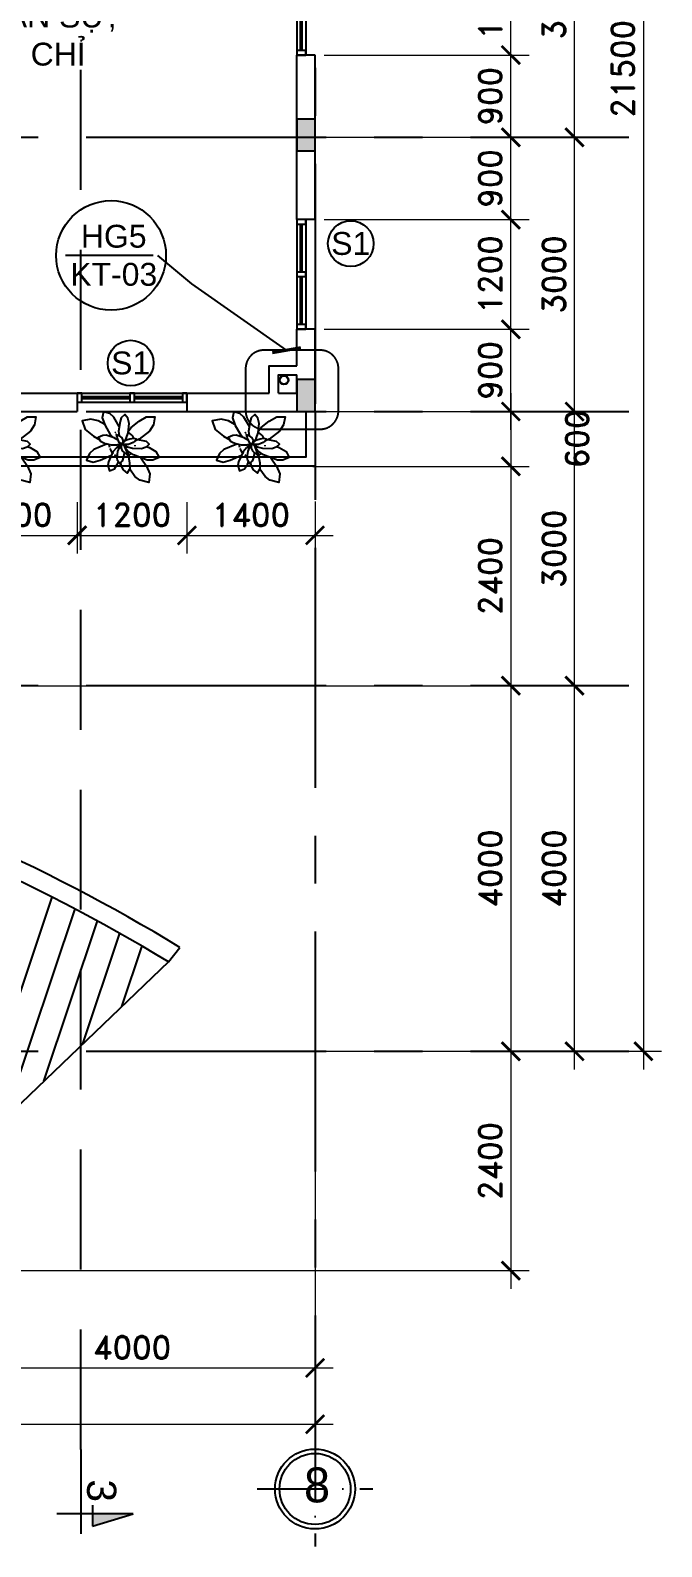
# Model space of a CAD drawing. Header units: inches. Extents: x 452443 to 881249, y 975131 to 1198310.
# Drawn here: x 585940 to 592841, y 1071016 to 1087607 of the extents above; entities that cross this region are included whole.
import ezdxf
from ezdxf.enums import TextEntityAlignment as Align

# ---------------------------------------------------------------- set-up
doc = ezdxf.new("R2010")
doc.units = ezdxf.units.IN
doc.header["$LTSCALE"] = 3.5
doc.header["$MEASUREMENT"] = 0
for name, pattern in [('ACAD_ISO10W100', [18, 12, -3, 0, -3]), ('CENTER', [2, 1.25, -0.25, 0.25, -0.25]), ('HIDDEN', [0.375, 0.25, -0.125])]:
    doc.linetypes.add(name, pattern=pattern)
for name, color, linetype in [('cot', 1, 'Continuous'), ('CUA', 4, 'Continuous'), ('DOOR-84', 84, 'Continuous'), ('hatch', 4, 'Continuous'), ('hatch vl', 4, 'Continuous'), ('HATCH47', 47, 'Continuous'), ('Mui ten', 9, 'Continuous'), ('Net thay', 140, 'Continuous'), ('Netcat', 5, 'Continuous'), ('NOI THAT', 42, 'Continuous'), ('phong', 2, 'Continuous'), ('Q-CAY', 94, 'Continuous'), ('text', 3, 'Continuous'), ('TEXT2', 7, 'Continuous'), ('thuocdo', 3, 'Continuous'), ('Truc', 252, 'Continuous'), ('VISIONABLE-LINE126', 126, 'Continuous')]:
    doc.layers.add(name, color=color, linetype=linetype)
doc.styles.add('chu 1', font='VHELVEN0.TTF')
doc.styles.add('CHUGHICHU', font='VTIMESN0.TTF')
doc.styles.add('romand', font='romand.shx')
doc.styles.add('STYLE5', font='VAVON_.TTF')
doc.styles.add('VNI-HELVE', font='VHELVEN0.TTF')
doc.dimstyles.new('50', dxfattribs={"dimscale": 75, "dimtxt": 2.5, "dimasz": 30, "dimexe": 2, "dimexo": 0, "dimgap": 1, "dimtad": 1, "dimdec": 0, "dimdsep": 46, "dimtxsty": 'CHUGHICHU', "dimblk": 'ARCHTICK', "dimcen": 1.5, "dimdle": 2, "dimclrd": 256, "dimclre": 256, "dimclrt": 7, "dimadec": 0, "dimazin": 0, "dimtfac": 1, "dimtdec": 0, "dimtofl": 0, "dimtmove": 2, "dimatfit": 3, "dimldrblk": 'ARCHTICK', "dimfxl": 1, "dimtolj": 1, "dimtzin": 0, "dimlwd": -1, "dimlwe": -1, "dimarcsym": 0})
doc.dimstyles.new('TL100', dxfattribs={"dimscale": 100, "dimtxt": 2.5, "dimasz": 2, "dimexe": 2, "dimexo": 1, "dimgap": 1, "dimtad": 1, "dimdec": 0, "dimzin": 0, "dimdsep": 46, "dimtxsty": 'romand', "dimblk": 'ARCHTICK', "dimcen": 2, "dimdle": 2, "dimclrd": 256, "dimclre": 256, "dimclrt": 7, "dimadec": 0, "dimazin": 0, "dimtfac": 0.004, "dimtdec": 0, "dimtmove": 2, "dimatfit": 3, "dimfxl": 1, "dimtolj": 1, "dimtzin": 0, "dimlwd": 20, "dimlwe": 20, "dimarcsym": 1})

# ---------------------------------------------------------------- blocks, each defined once
blk = doc.blocks.new('truc tron')
at = {"layer": 'DOOR-84', "linetype": 'ACAD_ISO10W100', "ltscale": 20}
for p, q in [((0, -710), (0, 710)), ((710, 0), (-710, 0))]:
    blk.add_line(p, q, dxfattribs=at)
at = {"layer": 'DOOR-84', "linetype": 'Continuous'}
blk.add_circle((0, 0), 492, dxfattribs=at)
at = {"layer": 'NOI THAT', "linetype": 'Continuous'}
blk.add_circle((0, 0), 437, dxfattribs=at)
blk = doc.blocks.new('mb-cay52')
for points in [[(-20, 301), (-10, 410), (69, 617), (164, 785), (322, 876), (381, 708), (374, 545), (269, 276), (210, 194), (191, 146), (122, 62), (70, 24), (21, 10), (10, 14), (7, 21), (17, 74), (41, 127), (90, 185), (154, 241), (210, 252), (210, 242), (422, 317), (514, 298), (487, 204), (420, 126), (248, 29), (136, 0), (38, 0), (-2, 41), (3, 46), (14, 150), (-9, 275), (-92, 463), (-174, 549), (-277, 588), (-306, 487), (-286, 403), (-209, 201), (-146, 124), (-75, 112), (-22, 75), (-7, 46), (-4, 14), (-7, 3), (-10, 0), (-32, -7), (-72, 0), (-163, 68), (-210, 119), (-139, 123)], [(-247, 301), (-449, 415), (-568, 438), (-704, 406), (-661, 275), (-527, 165), (-329, 51), (-243, 26)], [(-541, 176), (-707, 178), (-862, 127), (-1013, -2), (-861, -130), (-628, -170), (-469, -168)], [(-107, 26), (-116, 28), (-220, 31), (-399, -12), (-459, -51), (-525, -140), (-440, -182), (-292, -170), (-473, -418), (-514, -542), (-497, -696), (-350, -662), (-236, -547), (-79, -325)], [(492, 219), (551, 231), (722, 231), (850, 150), (758, 28), (653, -30), (336, -83), (178, -66), (113, -43)], [(-15, -43), (-18, -28), (-33, -26), (-88, -80), (-189, -137), (-304, -171)], [(130, -140), (171, -227), (192, -326), (171, -399), (96, -361), (58, -317), (0, -182), (-10, -102), (-4, -38), (-21, -46), (-63, -136), (-87, -248), (-63, -486), (-32, -564), (56, -648), (126, -553), (134, -441), (130, -378)], [(-28, -21), (-28, -7)], [(178, -374), (226, -431), (303, -480), (420, -497), (420, -376), (359, -277), (235, -128), (133, -56), (125, -53)], [(505, -55), (704, -155), (849, -258), (930, -435), (731, -491), (600, -473), (420, -391)]]:
    blk.add_lwpolyline(points)
blk.add_lwpolyline([(217, -144), (171, -90), (85, -22), (31, -4), (7, -7), (0, -24), (7, -56), (25, -89), (80, -129), (143, -144)], close=True)
for major_axis, start_param, end_param in [((-203, 203), 0.653356, 0.731809), ((203, 203), 1.819647, 1.898101), ((-203, 203), -1.358595, -0.729477), ((203, 203), 5.868937, 5.947391), ((-203, 203), 1.346387, 1.545962), ((-203, 203), 1.654884, 2.140886), ((203, 203), 3.844695, 4.079705), ((-203, 203), 2.995946, 3.166341), ((-203, 203), 3.281712, 3.656404)]:
    blk.add_ellipse((0, 0), major_axis=major_axis, ratio=1, start_param=start_param, end_param=end_param)
blk = doc.blocks.new('CS-1200')
for p, q in [((0, 100), (1200, 100)), ((0, 0), (1200, 0)), ((575, 60), (50, 60)), ((575, 40), (50, 40)), ((1150, 60), (625, 60)), ((1150, 40), (625, 40))]:
    blk.add_line(p, q)
at = {"ltscale": 5}
for points in [[(0, 0), (50, 0), (50, 100), (0, 100)], [(575, 0), (625, 0), (625, 100), (575, 100)], [(1150, 0), (1200, 0), (1200, 100), (1150, 100)]]:
    blk.add_lwpolyline(points, close=True, dxfattribs=at)
blk = doc.blocks.new('dc')
at = {"layer": 'Netcat'}
blk.add_hatch(color=256, dxfattribs=at).paths.add_polyline_path([(828, 672), (828, 147), (989, 147)])
for p, q in [((828, 672), (828, -310)), ((989, 147), (828, 672)), ((0, 0), (1087, 0)), ((717, 147), (989, 147))]:
    blk.add_line(p, q, dxfattribs=at)
at = {"style": 'VNI-HELVE', "flags": 4}
blk.add_attdef('E', text='', height=375, dxfattribs=at).set_placement((482, 272), align=Align.MIDDLE_CENTER)
blk = doc.blocks.new('_ArchTick')
at = {"color": 0, "linetype": 'ByBlock', "const_width": 0.15}
blk.add_lwpolyline([(-0.5, -0.5), (0.5, 0.5)], dxfattribs=at)
blk = doc.blocks.new('*D1827')
at = {"layer": 'DEFPOINTS', "color": 0}
for p in [(589052, 1075530), (585052, 1073530), (589052, 1072971)]:
    blk.add_point(p, dxfattribs=at)
at = {"layer": 'thuocdo', "lineweight": 20}
for p, q in [((589052, 1075430), (589052, 1072771)), ((585052, 1073430), (585052, 1072771)), ((584852, 1072971), (589252, 1072971))]:
    blk.add_line(p, q, dxfattribs=at)
at = {"layer": 'thuocdo', "lineweight": 20, "xscale": 200, "yscale": 200, "zscale": 200, "rotation": 180}
blk.add_blockref('_ArchTick', (585052, 1072971), dxfattribs=at)
at = {"layer": 'thuocdo', "lineweight": 20, "xscale": 200, "yscale": 200, "zscale": 200}
blk.add_blockref('_ArchTick', (589052, 1072971), dxfattribs=at)
at = {"layer": 'thuocdo', "color": 7, "insert": (587052, 1073196), "char_height": 250, "attachment_point": 5, "style": 'romand'}
blk.add_mtext('\\A1;4000', dxfattribs=at)
blk = doc.blocks.new('*D1836')
at = {"layer": 'DEFPOINTS', "color": 0}
for p in [(560552, 1075755), (589052, 1075755), (589052, 1072355)]:
    blk.add_point(p, dxfattribs=at)
at = {"layer": 'thuocdo', "lineweight": 20}
for p, q in [((560552, 1075655), (560552, 1072155)), ((589052, 1075655), (589052, 1072155)), ((560352, 1072355), (589252, 1072355))]:
    blk.add_line(p, q, dxfattribs=at)
at = {"layer": 'thuocdo', "lineweight": 20, "xscale": 200, "yscale": 200, "zscale": 200, "rotation": 180}
blk.add_blockref('_ArchTick', (560552, 1072355), dxfattribs=at)
at = {"layer": 'thuocdo', "lineweight": 20, "xscale": 200, "yscale": 200, "zscale": 200}
blk.add_blockref('_ArchTick', (589052, 1072355), dxfattribs=at)
at = {"layer": 'thuocdo', "color": 7, "insert": (574802, 1072580), "char_height": 250, "attachment_point": 5, "style": 'romand'}
blk.add_mtext('\\A1;28500', dxfattribs=at)
blk = doc.blocks.new('*D1845')
at = {"layer": 'DEFPOINTS', "color": 0}
for p in [(590994, 1083436), (591889, 1083436), (589269, 1080436)]:
    blk.add_point(p, dxfattribs=at)
at = {"layer": 'thuocdo', "lineweight": 20}
for p, q in [((591889, 1080236), (591889, 1083636)), ((591094, 1083436), (592089, 1083436)), ((589369, 1080436), (592089, 1080436))]:
    blk.add_line(p, q, dxfattribs=at)
at = {"layer": 'thuocdo', "lineweight": 20, "xscale": 200, "yscale": 200, "zscale": 200}
for p, rotation in [((591889, 1083436), 90), ((591889, 1080436), 270)]:
    blk.add_blockref('_ArchTick', p, dxfattribs=dict(at, rotation=rotation))
at = {"layer": 'thuocdo', "color": 7, "insert": (591664, 1081936), "char_height": 250, "attachment_point": 5, "rotation": 90, "style": 'romand'}
blk.add_mtext('\\A1;3000', dxfattribs=at)
blk = doc.blocks.new('*D1846')
at = {"layer": 'DEFPOINTS', "color": 0}
for p in [(591454, 1086436), (591889, 1086436), (590994, 1083436)]:
    blk.add_point(p, dxfattribs=at)
at = {"layer": 'thuocdo', "lineweight": 20}
for p, q in [((591889, 1083236), (591889, 1086636)), ((591554, 1086436), (592089, 1086436)), ((591094, 1083436), (592089, 1083436))]:
    blk.add_line(p, q, dxfattribs=at)
at = {"layer": 'thuocdo', "lineweight": 20, "xscale": 200, "yscale": 200, "zscale": 200}
for p, rotation in [((591889, 1086436), 90), ((591889, 1083436), 270)]:
    blk.add_blockref('_ArchTick', p, dxfattribs=dict(at, rotation=rotation))
at = {"layer": 'thuocdo', "color": 7, "insert": (591664, 1084936), "char_height": 250, "attachment_point": 5, "rotation": 90, "style": 'romand'}
blk.add_mtext('\\A1;3000', dxfattribs=at)
blk = doc.blocks.new('*D1847')
at = {"layer": 'DEFPOINTS', "color": 0}
for p in [(591780, 1089436), (591889, 1089436), (591454, 1086436)]:
    blk.add_point(p, dxfattribs=at)
at = {"layer": 'thuocdo', "lineweight": 20}
for p, q in [((591889, 1086236), (591889, 1089636)), ((591880, 1089436), (592089, 1089436)), ((591554, 1086436), (592089, 1086436))]:
    blk.add_line(p, q, dxfattribs=at)
at = {"layer": 'thuocdo', "lineweight": 20, "xscale": 200, "yscale": 200, "zscale": 200}
for p, rotation in [((591889, 1089436), 90), ((591889, 1086436), 270)]:
    blk.add_blockref('_ArchTick', p, dxfattribs=dict(at, rotation=rotation))
at = {"layer": 'thuocdo', "color": 7, "insert": (591664, 1087936), "char_height": 250, "attachment_point": 5, "rotation": 90, "style": 'romand'}
blk.add_mtext('\\A1;3000', dxfattribs=at)
blk = doc.blocks.new('*D1851')
at = {"layer": 'DEFPOINTS', "color": 0}
for p in [(591469, 1097936), (591833, 1076436), (592641, 1076436)]:
    blk.add_point(p, dxfattribs=at)
at = {"layer": 'thuocdo', "lineweight": 20}
for p, q in [((592641, 1098136), (592641, 1076236)), ((591569, 1097936), (592841, 1097936)), ((591933, 1076436), (592841, 1076436))]:
    blk.add_line(p, q, dxfattribs=at)
at = {"layer": 'thuocdo', "lineweight": 20, "xscale": 200, "yscale": 200, "zscale": 200}
for p, rotation in [((592641, 1097936), 90), ((592641, 1076436), 270)]:
    blk.add_blockref('_ArchTick', p, dxfattribs=dict(at, rotation=rotation))
at = {"layer": 'thuocdo', "color": 7, "insert": (592416, 1087186), "char_height": 250, "attachment_point": 5, "rotation": 90, "style": 'romand'}
blk.add_mtext('\\A1;21500', dxfattribs=at)
blk = doc.blocks.new('*D1852')
at = {"layer": 'DEFPOINTS', "color": 0}
for p in [(590853, 1080436), (591889, 1080436), (591156, 1076436)]:
    blk.add_point(p, dxfattribs=at)
at = {"layer": 'thuocdo', "lineweight": 20}
for p, q in [((591889, 1076236), (591889, 1080636)), ((590953, 1080436), (592089, 1080436)), ((591256, 1076436), (592089, 1076436))]:
    blk.add_line(p, q, dxfattribs=at)
at = {"layer": 'thuocdo', "lineweight": 20, "xscale": 200, "yscale": 200, "zscale": 200}
for p, rotation in [((591889, 1080436), 90), ((591889, 1076436), 270)]:
    blk.add_blockref('_ArchTick', p, dxfattribs=dict(at, rotation=rotation))
at = {"layer": 'thuocdo', "color": 7, "insert": (591664, 1078436), "char_height": 250, "attachment_point": 5, "rotation": 90, "style": 'romand'}
blk.add_mtext('\\A1;4000', dxfattribs=at)
blk = doc.blocks.new('*D1984')
at = {"layer": 'DEFPOINTS', "color": 0}
for p in [(585052, 1082693), (586452, 1082545), (586452, 1082081)]:
    blk.add_point(p, dxfattribs=at)
at = {"layer": 'thuocdo', "lineweight": 20}
for p, q in [((585052, 1082593), (585052, 1081881)), ((586452, 1082445), (586452, 1081881)), ((584852, 1082081), (586652, 1082081))]:
    blk.add_line(p, q, dxfattribs=at)
at = {"layer": 'thuocdo', "lineweight": 20, "xscale": 200, "yscale": 200, "zscale": 200, "rotation": 180}
blk.add_blockref('_ArchTick', (585052, 1082081), dxfattribs=at)
at = {"layer": 'thuocdo', "lineweight": 20, "xscale": 200, "yscale": 200, "zscale": 200}
blk.add_blockref('_ArchTick', (586452, 1082081), dxfattribs=at)
at = {"layer": 'thuocdo', "color": 7, "insert": (585752, 1082306), "char_height": 250, "attachment_point": 5, "style": 'romand'}
blk.add_mtext('\\A1;1400', dxfattribs=at)
blk = doc.blocks.new('*D1985')
at = {"layer": 'DEFPOINTS', "color": 0}
for p in [(586452, 1082545), (587652, 1082545), (587652, 1082081)]:
    blk.add_point(p, dxfattribs=at)
at = {"layer": 'thuocdo', "lineweight": 20}
for p, q in [((586452, 1082445), (586452, 1081881)), ((587652, 1082445), (587652, 1081881)), ((586252, 1082081), (587852, 1082081))]:
    blk.add_line(p, q, dxfattribs=at)
at = {"layer": 'thuocdo', "lineweight": 20, "xscale": 200, "yscale": 200, "zscale": 200, "rotation": 180}
blk.add_blockref('_ArchTick', (586452, 1082081), dxfattribs=at)
at = {"layer": 'thuocdo', "lineweight": 20, "xscale": 200, "yscale": 200, "zscale": 200}
blk.add_blockref('_ArchTick', (587652, 1082081), dxfattribs=at)
at = {"layer": 'thuocdo', "color": 7, "insert": (587052, 1082306), "char_height": 250, "attachment_point": 5, "style": 'romand'}
blk.add_mtext('\\A1;1200', dxfattribs=at)
blk = doc.blocks.new('*D1986')
at = {"layer": 'DEFPOINTS', "color": 0}
for p in [(587652, 1082545), (589052, 1082552), (589052, 1082081)]:
    blk.add_point(p, dxfattribs=at)
at = {"layer": 'thuocdo', "lineweight": 20}
for p, q in [((587652, 1082445), (587652, 1081881)), ((589052, 1082452), (589052, 1081881)), ((587452, 1082081), (589252, 1082081))]:
    blk.add_line(p, q, dxfattribs=at)
at = {"layer": 'thuocdo', "lineweight": 20, "xscale": 200, "yscale": 200, "zscale": 200, "rotation": 180}
blk.add_blockref('_ArchTick', (587652, 1082081), dxfattribs=at)
at = {"layer": 'thuocdo', "lineweight": 20, "xscale": 200, "yscale": 200, "zscale": 200}
blk.add_blockref('_ArchTick', (589052, 1082081), dxfattribs=at)
at = {"layer": 'thuocdo', "color": 7, "insert": (588352, 1082306), "char_height": 250, "attachment_point": 5, "style": 'romand'}
blk.add_mtext('\\A1;1400', dxfattribs=at)
blk = doc.blocks.new('*D1987')
at = {"layer": 'DEFPOINTS', "color": 0}
for p in [(589052, 1084336), (591192, 1084336), (589245, 1083436)]:
    blk.add_point(p, dxfattribs=at)
at = {"layer": 'thuocdo', "lineweight": 20}
for p, q in [((591192, 1083236), (591192, 1084536)), ((589152, 1084336), (591392, 1084336)), ((589345, 1083436), (591392, 1083436))]:
    blk.add_line(p, q, dxfattribs=at)
at = {"layer": 'thuocdo', "lineweight": 20, "xscale": 200, "yscale": 200, "zscale": 200}
for p, rotation in [((591192, 1084336), 90), ((591192, 1083436), 270)]:
    blk.add_blockref('_ArchTick', p, dxfattribs=dict(at, rotation=rotation))
at = {"layer": 'thuocdo', "color": 7, "insert": (590967, 1083886), "char_height": 250, "attachment_point": 5, "rotation": 90, "style": 'romand'}
blk.add_mtext('\\A1;900', dxfattribs=at)
blk = doc.blocks.new('*D1988')
at = {"layer": 'DEFPOINTS', "color": 0}
for p in [(589052, 1085536), (591192, 1085536), (589052, 1084336)]:
    blk.add_point(p, dxfattribs=at)
at = {"layer": 'thuocdo', "lineweight": 20}
for p, q in [((591192, 1084136), (591192, 1085736)), ((589152, 1085536), (591392, 1085536)), ((589152, 1084336), (591392, 1084336))]:
    blk.add_line(p, q, dxfattribs=at)
at = {"layer": 'thuocdo', "lineweight": 20, "xscale": 200, "yscale": 200, "zscale": 200}
for p, rotation in [((591192, 1085536), 90), ((591192, 1084336), 270)]:
    blk.add_blockref('_ArchTick', p, dxfattribs=dict(at, rotation=rotation))
at = {"layer": 'thuocdo', "color": 7, "insert": (590967, 1084936), "char_height": 250, "attachment_point": 5, "rotation": 90, "style": 'romand'}
blk.add_mtext('\\A1;1200', dxfattribs=at)
blk = doc.blocks.new('*D1989')
at = {"layer": 'DEFPOINTS', "color": 0}
for p in [(589052, 1086436), (591192, 1086436), (589052, 1085536)]:
    blk.add_point(p, dxfattribs=at)
at = {"layer": 'thuocdo', "lineweight": 20}
for p, q in [((591192, 1085336), (591192, 1086636)), ((589152, 1086436), (591392, 1086436)), ((589152, 1085536), (591392, 1085536))]:
    blk.add_line(p, q, dxfattribs=at)
at = {"layer": 'thuocdo', "lineweight": 20, "xscale": 200, "yscale": 200, "zscale": 200}
for p, rotation in [((591192, 1086436), 90), ((591192, 1085536), 270)]:
    blk.add_blockref('_ArchTick', p, dxfattribs=dict(at, rotation=rotation))
at = {"layer": 'thuocdo', "color": 7, "insert": (590967, 1085986), "char_height": 250, "attachment_point": 5, "rotation": 90, "style": 'romand'}
blk.add_mtext('\\A1;900', dxfattribs=at)
blk = doc.blocks.new('*D1990')
at = {"layer": 'DEFPOINTS', "color": 0}
for p in [(589052, 1087336), (591192, 1087336), (589052, 1086436)]:
    blk.add_point(p, dxfattribs=at)
at = {"layer": 'thuocdo', "lineweight": 20}
for p, q in [((591192, 1086236), (591192, 1087536)), ((589152, 1087336), (591392, 1087336)), ((589152, 1086436), (591392, 1086436))]:
    blk.add_line(p, q, dxfattribs=at)
at = {"layer": 'thuocdo', "lineweight": 20, "xscale": 200, "yscale": 200, "zscale": 200}
for p, rotation in [((591192, 1087336), 90), ((591192, 1086436), 270)]:
    blk.add_blockref('_ArchTick', p, dxfattribs=dict(at, rotation=rotation))
at = {"layer": 'thuocdo', "color": 7, "insert": (590967, 1086886), "char_height": 250, "attachment_point": 5, "rotation": 90, "style": 'romand'}
blk.add_mtext('\\A1;900', dxfattribs=at)
blk = doc.blocks.new('*D1991')
at = {"layer": 'DEFPOINTS', "color": 0}
for p in [(589052, 1088536), (591192, 1088536), (589052, 1087336)]:
    blk.add_point(p, dxfattribs=at)
at = {"layer": 'thuocdo', "lineweight": 20}
for p, q in [((591192, 1087136), (591192, 1088736)), ((589152, 1088536), (591392, 1088536)), ((589152, 1087336), (591392, 1087336))]:
    blk.add_line(p, q, dxfattribs=at)
at = {"layer": 'thuocdo', "lineweight": 20, "xscale": 200, "yscale": 200, "zscale": 200}
for p, rotation in [((591192, 1088536), 90), ((591192, 1087336), 270)]:
    blk.add_blockref('_ArchTick', p, dxfattribs=dict(at, rotation=rotation))
at = {"layer": 'thuocdo', "color": 7, "insert": (590967, 1087936), "char_height": 250, "attachment_point": 5, "rotation": 90, "style": 'romand'}
blk.add_mtext('\\A1;1200', dxfattribs=at)
blk = doc.blocks.new('*D2354')
at = {"layer": 'DEFPOINTS', "color": 0}
for p in [(589052, 1083436), (588927, 1082836), (591192, 1082836)]:
    blk.add_point(p, dxfattribs=at)
at = {"layer": 'thuocdo', "lineweight": 20}
for p, q in [((591192, 1083636), (591192, 1082636)), ((589152, 1083436), (591392, 1083436)), ((589027, 1082836), (591392, 1082836))]:
    blk.add_line(p, q, dxfattribs=at)
at = {"layer": 'thuocdo', "lineweight": 20, "xscale": 200, "yscale": 200, "zscale": 200}
for p, rotation in [((591192, 1083436), 90), ((591192, 1082836), 270)]:
    blk.add_blockref('_ArchTick', p, dxfattribs=dict(at, rotation=rotation))
at = {"layer": 'thuocdo', "color": 7, "insert": (591917, 1083136), "char_height": 250, "attachment_point": 5, "rotation": 90, "style": 'romand'}
blk.add_mtext('\\A1;600', dxfattribs=at)
blk = doc.blocks.new('*D2355')
at = {"layer": 'DEFPOINTS', "color": 0}
for p in [(588927, 1082836), (581292, 1080436), (591192, 1080436)]:
    blk.add_point(p, dxfattribs=at)
at = {"layer": 'thuocdo', "lineweight": 20}
for p, q in [((591192, 1083036), (591192, 1080236)), ((589027, 1082836), (591392, 1082836)), ((581392, 1080436), (591392, 1080436))]:
    blk.add_line(p, q, dxfattribs=at)
at = {"layer": 'thuocdo', "lineweight": 20, "xscale": 200, "yscale": 200, "zscale": 200}
for p, rotation in [((591192, 1082836), 90), ((591192, 1080436), 270)]:
    blk.add_blockref('_ArchTick', p, dxfattribs=dict(at, rotation=rotation))
at = {"layer": 'thuocdo', "color": 7, "insert": (590967, 1081636), "char_height": 250, "attachment_point": 5, "rotation": 90, "style": 'romand'}
blk.add_mtext('\\A1;2400', dxfattribs=at)
blk = doc.blocks.new('*D2356')
at = {"layer": 'DEFPOINTS', "color": 0}
for p in [(587632, 1080436), (587632, 1076436), (591192, 1076436)]:
    blk.add_point(p, dxfattribs=at)
at = {"layer": 'thuocdo', "lineweight": 20}
for p, q in [((591192, 1080636), (591192, 1076236)), ((587732, 1080436), (591392, 1080436)), ((587732, 1076436), (591392, 1076436))]:
    blk.add_line(p, q, dxfattribs=at)
at = {"layer": 'thuocdo', "lineweight": 20, "xscale": 200, "yscale": 200, "zscale": 200}
for p, rotation in [((591192, 1080436), 90), ((591192, 1076436), 270)]:
    blk.add_blockref('_ArchTick', p, dxfattribs=dict(at, rotation=rotation))
at = {"layer": 'thuocdo', "color": 7, "insert": (590967, 1078436), "char_height": 250, "attachment_point": 5, "rotation": 90, "style": 'romand'}
blk.add_mtext('\\A1;4000', dxfattribs=at)
blk = doc.blocks.new('*D2435')
at = {"layer": 'DEFPOINTS', "color": 0}
for p in [(587593, 1076436), (583554, 1074036), (591192, 1074036)]:
    blk.add_point(p, dxfattribs=at)
at = {"layer": 'thuocdo', "lineweight": 20}
for p, q in [((591192, 1076636), (591192, 1073836)), ((587693, 1076436), (591392, 1076436)), ((583654, 1074036), (591392, 1074036))]:
    blk.add_line(p, q, dxfattribs=at)
at = {"layer": 'thuocdo', "lineweight": 20, "xscale": 200, "yscale": 200, "zscale": 200}
for p, rotation in [((591192, 1076436), 90), ((591192, 1074036), 270)]:
    blk.add_blockref('_ArchTick', p, dxfattribs=dict(at, rotation=rotation))
at = {"layer": 'thuocdo', "color": 7, "insert": (590967, 1075236), "char_height": 250, "attachment_point": 5, "rotation": 90, "style": 'romand'}
blk.add_mtext('\\A1;2400', dxfattribs=at)

msp = doc.modelspace()

# ---------------------------------------------------------------- hatches: boundary and pattern name
at = {"layer": 'cot'}
for points in [[(588852.3, 1086286.5), (589052.3, 1086286.5), (589052.3, 1086636.5), (588852.3, 1086636.5)], [(588852.3, 1083436.5), (589052.3, 1083436.5), (589052.3, 1083786.5), (588852.3, 1083786.5)]]:
    msp.add_hatch(color=256, dxfattribs=at).paths.add_polyline_path(points)

# ---------------------------------------------------------------- linework, layer by layer
at = {"linetype": 'HIDDEN', "ltscale": 700}
msp.add_lwpolyline([(588493.2, 1083243.1), (589108.3, 1083243.1, 0.4142136), (589308.3, 1083443.1), (589308.3, 1083906.9, 0.4142136), (589108.3, 1084106.9), (588493.2, 1084106.9, 0.4142136), (588293.2, 1083906.9), (588293.2, 1083443.1, 0.4142136)], format="xyb", close=True, dxfattribs=at)
msp.add_circle((586822.7, 1085143.8), 600)
at = {"layer": 'cot'}
for points in [[(588852.3, 1086286.5), (589052.3, 1086286.5), (589052.3, 1086636.5), (588852.3, 1086636.5)], [(588852.3, 1083436.5), (589052.3, 1083436.5), (589052.3, 1083786.5), (588852.3, 1083786.5)]]:
    msp.add_lwpolyline(points, close=True, dxfattribs=at)
at = {"layer": 'hatch'}
msp.add_line((587448.9, 1077415.4), (583982.9, 1074094.7), dxfattribs=at)
for points in [[(586176.2, 1078124.1), (585473.2, 1076019.5), (584424, 1074517.3)], [(586425, 1077995.3), (585707.8, 1075848.3), (585494.7, 1075543.2)], [(586670.8, 1077863.5), (586084.4, 1076108.2)], [(586915.2, 1077727.9), (586510.6, 1076516.5)], [(587158.4, 1077588.3), (586936.8, 1076924.8)]]:
    msp.add_lwpolyline(points, dxfattribs=at)
at = {"layer": 'hatch vl'}
for centre in [(589442.5, 1085272.9), (587036.7, 1083966)]:
    msp.add_circle(centre, 250, dxfattribs=at)
at = {"layer": 'HATCH47', "linetype": 'HIDDEN', "ltscale": 1500}
msp.add_lwpolyline([(586493.9, 1072079.4), (586493.9, 1099947.9)], dxfattribs=at)
at = {"layer": 'Mui ten'}
msp.add_line((587282.8, 1085143.8), (586322.7, 1085143.8), dxfattribs=at)
at = {"layer": 'Net thay'}
for points in [[(588952.3, 1083436.5), (588952.3, 1082936.5), (581102.3, 1082936.5)], [(589052.3, 1083436.5), (589052.3, 1082836.5), (581102.3, 1082836.5)], [(587448.9, 1077415.4), (587575.2, 1077572.7)]]:
    msp.add_lwpolyline(points, dxfattribs=at)
for centre, radius, start, end in [((577351.5, 1060779.8), 19660.3, 58.66652, 89.26891), ((577351.3, 1060779.7), 19460.4, 58.74297, 89.26087)]:
    msp.add_arc(centre, radius, start, end, dxfattribs=at)
at = {"layer": 'phong'}
for p, q in [((588852.3, 1085536.5), (588852.3, 1087336.5)), ((589052.3, 1085536.5), (589052.3, 1087336.5)), ((588852.3, 1083936.5), (588852.3, 1084336.5)), ((589052.3, 1083436.5), (589052.3, 1084336.5)), ((588852.3, 1083636.5), (588852.3, 1083836.5)), ((583652.3, 1083636.5), (586452.3, 1083636.5)), ((587652.3, 1083636.5), (588552.3, 1083636.5)), ((588652.3, 1083636.5), (588852.3, 1083636.5)), ((583652.3, 1083436.5), (586452.3, 1083436.5)), ((587652.3, 1083436.5), (589052.3, 1083436.5))]:
    msp.add_line(p, q, dxfattribs=at)
for points in [[(589052.3, 1087336.5), (588852.3, 1087336.5)], [(589052.3, 1085536.5), (588852.3, 1085536.5)], [(589052.3, 1084336.5), (588852.3, 1084336.5)], [(588552.3, 1083636.5), (588552.3, 1083936.5), (588852.3, 1083936.5)], [(588652.3, 1083636.5), (588652.3, 1083836.5), (588852.3, 1083836.5)], [(586452.3, 1083636.5), (586452.3, 1083436.5)], [(587652.3, 1083636.5), (587652.3, 1083436.5)]]:
    msp.add_lwpolyline(points, dxfattribs=at)
at = {"layer": 'thuocdo'}
for radius in [50, 45]:
    msp.add_circle((588712.5, 1083779.8), radius, dxfattribs=at)
at = {"layer": 'Truc', "linetype": 'CENTER', "ltscale": 600}
for points in [[(589052.3, 1098745.1), (589052.3, 1072278.3)], [(557150.1, 1086436.5), (592483.8, 1086436.5)], [(557150.1, 1083436.5), (592483.8, 1083436.5)], [(557150.1, 1080436.5), (592483.8, 1080436.5)], [(557150.1, 1076436.5), (592483.8, 1076436.5)]]:
    msp.add_lwpolyline(points, dxfattribs=at)

# ---------------------------------------------------------------- block references
at = {"layer": 'CUA', "rotation": 270}
for p in [(588852.3, 1088536.5), (588852.3, 1085536.5)]:
    msp.add_blockref('CS-1200', p, dxfattribs=at)
at = {"layer": 'CUA'}
msp.add_blockref('CS-1200', (586452.3, 1083536.5), dxfattribs=at)
at = {"layer": 'phong'}
ref = msp.add_blockref('dc', (586493.9, 1072079.4), dxfattribs=dict(at, xscale=0.8499999999767169, yscale=0.8499999999767169, zscale=0.8500000000058208, rotation=270))
ref.add_attrib('E', '3', dxfattribs={"layer": '0', "height": 318.8, "rotation": 270, "style": 'VNI-HELVE'}).set_placement((586720.1, 1071628.2), align=Align.MIDDLE_CENTER)
at = {"layer": 'Q-CAY', "ltscale": 100, "xscale": 0.5000000000149999, "yscale": 0.5, "zscale": 0.5, "rotation": 329.8245834322547}
for p in [(585642.5, 1083080.6), (586943.4, 1083080.6), (588365.3, 1083080.6)]:
    msp.add_blockref('mb-cay52', p, dxfattribs=at)
at = {"layer": 'VISIONABLE-LINE126', "linetype": 'Continuous', "xscale": 0.8886240000138059, "yscale": 0.8886240000138059, "zscale": 0.8886240000138059, "rotation": 180}
msp.add_blockref('truc tron', (589052.3, 1071647.1), dxfattribs=at)

# ---------------------------------------------------------------- texts
at = {"char_height": 250, "attachment_point": 5, "style": 'chu 1'}
for s, insert, width in [('HG5\\PKT-03', (586851.7, 1085143.8), 647.539), ('S1', (589442.5, 1085272.9), 407.041), ('S1', (587036.7, 1083966), 407.041)]:
    msp.add_mtext(s, dxfattribs=dict(at, insert=insert, width=width))
at = {"layer": 'text', "linetype": 'Continuous', "style": 'STYLE5'}
msp.add_text('8', height=382.5, dxfattribs=at).set_placement((589074.1, 1071500.4), align=Align.CENTER)
at = {"layer": 'TEXT2', "insert": (584459.3, 1087888.1), "char_height": 250, "attachment_point": 2, "style": 'VNI-HELVE'}
msp.add_mtext_dynamic_manual_height_columns('{\\W0.2833;\\C7; \\W1;ÑOÄI HAØNH CHÍNH, NHAÂN SÖÏ, TAØI VUÏ,QUAÛN TRÒ AÁN CHÆ\\P#####m²}', width=5041.99, gutter_width=1000, heights=[0], dxfattribs=at)

# ---------------------------------------------------------------- dimensions: what is measured, and where the dimension line sits
at = {"layer": 'thuocdo'}
for base, p1, p2, override, picture, middle in [((592640.8, 1076436.5), (591468.8, 1097936.5), (591832.7, 1076436.5), {"dimarcsym": 1}, '*D1851', (592415.8, 1087186.5)), ((591888.9, 1089436.5), (591454, 1086436.5), (591780.1, 1089436.5), {"dimarcsym": 1}, '*D1847', (591663.9, 1087936.5)), ((591191.9, 1088536.5), (589052.3, 1087336.5), (589052.3, 1088536.5), {"dimfxl": 10, "dimarcsym": 1}, '*D1991', (590966.9, 1087936.5)), ((591191.9, 1087336.5), (589052.3, 1086436.5), (589052.3, 1087336.5), {"dimfxl": 10, "dimarcsym": 1}, '*D1990', (590966.9, 1086886.5)), ((591191.9, 1086436.5), (589052.3, 1085536.5), (589052.3, 1086436.5), {"dimfxl": 10, "dimarcsym": 1}, '*D1989', (590966.9, 1085986.5)), ((591888.9, 1086436.5), (590994.3, 1083436.5), (591454, 1086436.5), {"dimarcsym": 1}, '*D1846', (591663.9, 1084936.5)), ((591191.9, 1085536.5), (589052.3, 1084336.5), (589052.3, 1085536.5), {"dimfxl": 10, "dimarcsym": 1}, '*D1988', (590966.9, 1084936.5)), ((591191.9, 1084336.5), (589244.7, 1083436.5), (589052.3, 1084336.5), {"dimfxl": 10, "dimarcsym": 1}, '*D1987', (590966.9, 1083886.5)), ((591191.9, 1082836.5), (589052.3, 1083436.5), (588927.2, 1082836.5), {"dimarcsym": 1}, '*D2354', (591916.9, 1083136.5)), ((591888.9, 1083436.5), (589268.5, 1080436.5), (590994.3, 1083436.5), {"dimarcsym": 1}, '*D1845', (591663.9, 1081936.5)), ((591191.9, 1080436.5), (588927.2, 1082836.5), (581292.4, 1080436.5), {"dimarcsym": 1}, '*D2355', (590966.9, 1081636.5)), ((591191.9, 1076436.5), (587631.7, 1080436.5), (587631.7, 1076436.5), {"dimarcsym": 1}, '*D2356', (590966.9, 1078436.5)), ((591888.9, 1080436.5), (591155.9, 1076436.5), (590852.9, 1080436.5), {"dimarcsym": 1}, '*D1852', (591663.9, 1078436.5)), ((591191.9, 1074036.5), (587592.6, 1076436.5), (583553.5, 1074036.5), {"dimarcsym": 1}, '*D2435', (590966.9, 1075236.5))]:
    dim = msp.add_linear_dim(base=base, p1=p1, p2=p2, angle=90, dimstyle='TL100', override=override, dxfattribs=at)
    dim.commit()
    dim.dimension.update_dxf_attribs({"geometry": picture, "text_midpoint": middle})
for base, p1, p2, override, picture, middle in [((586452.3, 1082081.2), (585052.3, 1082693), (586452.3, 1082545.1), {"dimfxl": 10, "dimarcsym": 1}, '*D1984', (585752.3, 1082306.2)), ((587652.3, 1082081.2), (586452.3, 1082545.1), (587652.3, 1082545.1), {"dimfxl": 10, "dimarcsym": 1}, '*D1985', (587052.3, 1082306.2)), ((589052.3, 1082081.2), (587652.3, 1082545.1), (589052.3, 1082552.5), {"dimfxl": 10, "dimarcsym": 1}, '*D1986', (588352.3, 1082306.2)), ((589052.3, 1072354.5), (560552.3, 1075754.9), (589052.3, 1075754.9), {"dimarcsym": 1}, '*D1836', (574802.3, 1072579.5)), ((589052.3, 1072971.2), (585052.3, 1073530), (589052.3, 1075530), {"dimarcsym": 1}, '*D1827', (587052.3, 1073196.2))]:
    dim = msp.add_linear_dim(base=base, p1=p1, p2=p2, dimstyle='TL100', override=override, dxfattribs=at)
    dim.commit()
    dim.dimension.update_dxf_attribs({"geometry": picture, "text_midpoint": middle})

# ---------------------------------------------------------------- leaders
msp.add_leader([(588741.1, 1084106.9), (587704.1, 1084833.4), (587332.8, 1085143.8)], dimstyle='50', override={"dimasz": 3, "dimtad": 0})

doc.saveas('drawing.dxf')
